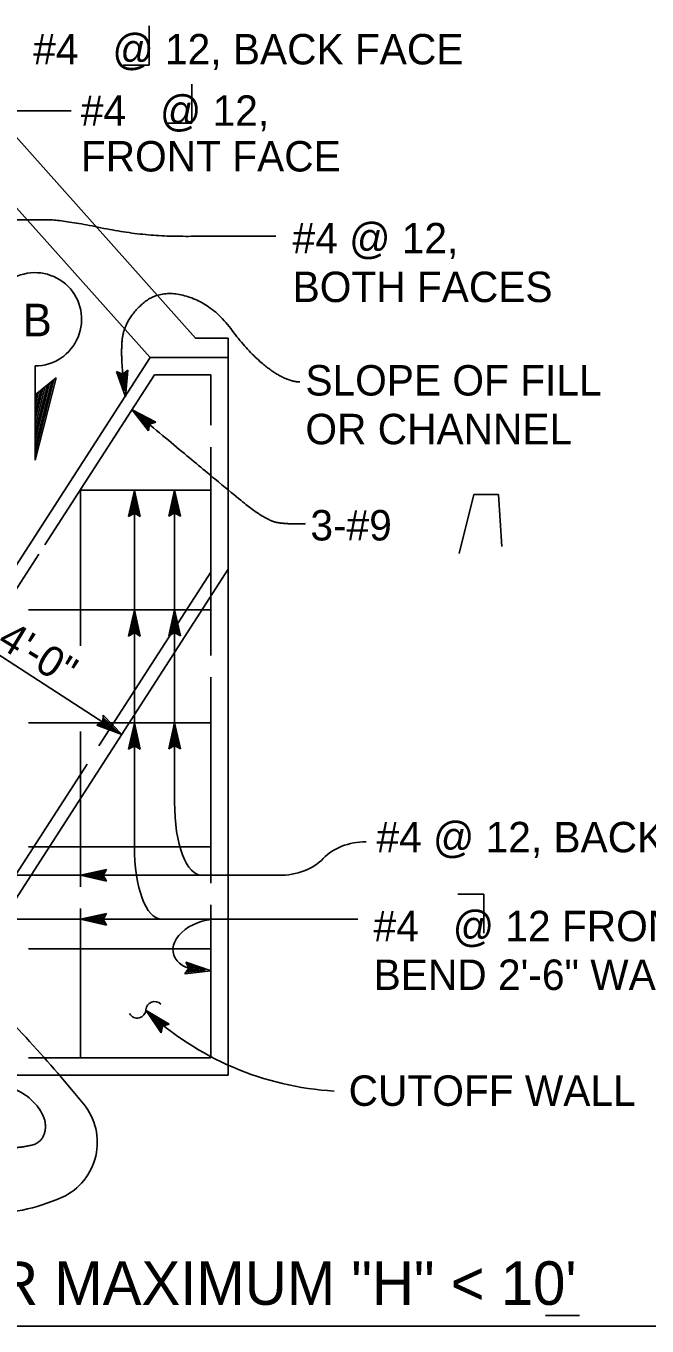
# Model space of a CAD drawing. Extents: x -894 to 866, y -472 to 714.
# Drawn here: x 359.7 to 502.6, y 234.6 to 533.5 of the extents above; entities that cross this region are included whole.
import ezdxf

# ---------------------------------------------------------------- set-up
doc = ezdxf.new("R2010")
doc.units = 0
for name, color, linetype in [('align_CULVERT', 7, 'Continuous'), ('align_CULVERT-anno', 7, 'Continuous'), ('pp_PRESENTATION', 7, 'Continuous')]:
    doc.layers.add(name, color=color, linetype=linetype)

msp = doc.modelspace()

# ---------------------------------------------------------------- linework, layer by layer
at = {"layer": 'align_CULVERT'}
for p, q in [((325.26, 527.78), (388.26, 457.28)), ((339.76, 527.78), (398.73, 461.78)), ((406.26, 461.78), (398.73, 461.78)), ((406.26, 292.28), (406.26, 461.78)), ((325.26, 359.62), (388.26, 457.28)), ((406.26, 457.28), (388.26, 457.28)), ((364.03, 414.19), (389.25, 453.28)), ((402.26, 453.28), (389.25, 453.28)), ((402.26, 441.7), (402.26, 453.28)), ((402.26, 388.76), (402.26, 436.7)), ((402.26, 426.78), (372.15, 426.78)), ((372.26, 390.99), (372.26, 426.94)), ((339.01, 375.4), (362.68, 412.09)), ((331.2, 292.28), (406.26, 408.63)), ((376.47, 367.99), (402.26, 407.96)), ((402.26, 399.28), (360.27, 399.28)), ((402.26, 336.41), (402.26, 383.76)), ((402.26, 373.28), (360.27, 373.28)), ((372.26, 335.56), (372.26, 371.29)), ((355.06, 334.8), (373.76, 363.78)), ((402.26, 344.78), (360.27, 344.78)), ((372.26, 296.28), (372.26, 330.56)), ((402.26, 296.28), (402.26, 331.41)), ((402.26, 321.28), (360.27, 321.28)), ((402.26, 296.28), (360.27, 296.28)), ((406.26, 292.28), (-8.74, 292.28))]:
    msp.add_line(p, q, dxfattribs=at)
at = {"layer": 'align_CULVERT-anno'}
for p, q in [((388.08, 533.53), (388.08, 524.53)), ((388.08, 524.53), (382.08, 524.53)), ((397.84, 520.18), (397.84, 511.18)), ((310.26, 514.03), (370.12, 514.03)), ((397.84, 511.18), (391.84, 511.18)), ((381.94, 453.43), (383.17, 454.4)), ((383.17, 454.4), (382.6, 448.28)), ((383.17, 454.4), (383.17, 454.4)), ((382.6, 448.28), (380.52, 454.06)), ((380.52, 454.06), (380.52, 454.06)), ((380.52, 454.06), (381.94, 453.43)), ((382.42, 449.66), (380.9, 453.87)), ((382.25, 451.02), (381.27, 453.74)), ((382.07, 452.39), (381.66, 453.55)), ((382.19, 453.64), (382.07, 452.39)), ((382.51, 453.86), (382.25, 451.02)), ((382.84, 454.14), (382.42, 449.65)), ((382.6, 448.28), (382.6, 448.28)), ((387.91, 440.4), (384.14, 445.26)), ((384.14, 445.26), (384.14, 445.26)), ((384.14, 445.26), (389.61, 442.46)), ((387.97, 440.81), (385.21, 444.38)), ((385.22, 444.38), (389.2, 442.33)), ((388.02, 441.24), (386.27, 443.5)), ((386.27, 443.5), (388.84, 442.18)), ((388.1, 441.62), (387.33, 442.61)), ((387.33, 442.61), (388.43, 442.05)), ((389.61, 442.46), (388.15, 441.94)), ((389.61, 442.46), (389.61, 442.46)), ((388.15, 441.94), (387.91, 440.4)), ((387.91, 440.4), (387.91, 440.4)), ((383.33, 420.73), (384.67, 426.73)), ((383.69, 420.94), (384.67, 425.35)), ((384.67, 399.28), (384.67, 426.73)), ((384.67, 426.73), (384.67, 426.73)), ((384.67, 426.73), (386, 420.73)), ((384.68, 425.34), (385.65, 420.96)), ((392.57, 420.78), (393.91, 426.78)), ((392.93, 421), (393.91, 425.4)), ((393.91, 399.28), (393.91, 426.78)), ((393.91, 426.78), (393.91, 426.78)), ((393.91, 426.78), (395.24, 420.78)), ((393.91, 425.39), (394.88, 421.02)), ((459.36, 412.21), (462.76, 425.79)), ((462.76, 425.79), (468.43, 425.79)), ((468.43, 425.79), (469.18, 413.85)), ((384.67, 421.53), (383.33, 420.73)), ((384.05, 421.18), (384.67, 423.97)), ((384.4, 421.35), (384.67, 422.58)), ((384.67, 423.97), (385.3, 421.14)), ((384.67, 422.58), (384.94, 421.37)), ((386, 420.73), (384.67, 421.53)), ((393.91, 421.58), (392.57, 420.78)), ((393.29, 421.23), (393.91, 424.02)), ((393.63, 421.41), (393.91, 422.64)), ((393.91, 424.02), (394.53, 421.19)), ((393.91, 422.64), (394.18, 421.43)), ((395.24, 420.78), (393.91, 421.58)), ((383.33, 420.73), (383.33, 420.73)), ((386, 420.73), (386, 420.73)), ((392.57, 420.78), (392.57, 420.78)), ((395.24, 420.78), (395.24, 420.78)), ((383.33, 393.23), (384.67, 399.23)), ((383.69, 393.44), (384.67, 397.85)), ((384.67, 373.28), (384.67, 399.23)), ((384.67, 399.23), (384.67, 399.23)), ((384.67, 399.23), (386, 393.23)), ((384.68, 397.84), (385.65, 393.46)), ((392.57, 393.28), (393.91, 399.28)), ((392.93, 393.5), (393.91, 397.9)), ((393.91, 373.28), (393.91, 399.28)), ((393.91, 399.28), (393.91, 399.28)), ((393.91, 399.28), (395.24, 393.28)), ((393.91, 397.89), (394.88, 393.52)), ((384.05, 393.68), (384.67, 396.47)), ((384.4, 393.85), (384.67, 395.08)), ((384.67, 396.47), (385.3, 393.64)), ((384.67, 395.08), (384.94, 393.87)), ((393.29, 393.73), (393.91, 396.52)), ((393.63, 393.91), (393.91, 395.14)), ((393.91, 396.52), (394.53, 393.69)), ((393.91, 395.14), (394.18, 393.93)), ((381.75, 370.64), (346.88, 393.14)), ((384.67, 394.03), (383.33, 393.23)), ((383.33, 393.23), (383.33, 393.23)), ((386, 393.23), (384.67, 394.03)), ((386, 393.23), (386, 393.23)), ((393.91, 394.08), (392.57, 393.28)), ((392.57, 393.28), (392.57, 393.28)), ((395.24, 393.28), (393.91, 394.08)), ((395.24, 393.28), (395.24, 393.28)), ((377.39, 373.46), (377.44, 375.02)), ((377.39, 373.79), (378.27, 372.89)), ((377.43, 374.6), (380.6, 371.39)), ((377.43, 374.18), (379.43, 372.14)), ((377.44, 375.02), (377.44, 375.02)), ((377.44, 375.02), (381.75, 370.64)), ((375.99, 372.78), (377.39, 373.46)), ((381.75, 370.64), (375.99, 372.78)), ((375.99, 372.78), (375.99, 372.78)), ((380.58, 371.39), (376.38, 372.95)), ((379.43, 372.14), (376.72, 373.15)), ((378.27, 372.89), (377.11, 373.32)), ((383.33, 367.23), (384.67, 373.23)), ((383.69, 367.44), (384.67, 371.85)), ((384.67, 344.91), (384.67, 373.23)), ((384.67, 373.23), (384.67, 373.23)), ((384.67, 373.23), (386, 367.23)), ((384.68, 371.84), (385.65, 367.46)), ((392.57, 367.28), (393.91, 373.28)), ((392.93, 367.5), (393.91, 371.9)), ((393.91, 355.07), (393.91, 373.28)), ((393.91, 373.28), (393.91, 373.28)), ((393.91, 373.28), (395.24, 367.28)), ((393.91, 371.89), (394.88, 367.52)), ((381.75, 370.64), (381.75, 370.64)), ((384.67, 368.03), (383.33, 367.23)), ((384.05, 367.68), (384.67, 370.47)), ((384.4, 367.85), (384.67, 369.08)), ((384.67, 370.47), (385.3, 367.64)), ((384.67, 369.08), (384.94, 367.87)), ((386, 367.23), (384.67, 368.03)), ((393.91, 368.08), (392.57, 367.28)), ((393.29, 367.73), (393.91, 370.52)), ((393.63, 367.91), (393.91, 369.14)), ((393.91, 370.52), (394.53, 367.69)), ((393.91, 369.14), (394.18, 367.93)), ((395.24, 367.28), (393.91, 368.08)), ((383.33, 367.23), (383.33, 367.23)), ((386, 367.23), (386, 367.23)), ((392.57, 367.28), (392.57, 367.28)), ((395.24, 367.28), (395.24, 367.28)), ((342.76, 338.23), (372.26, 338.23)), ((372.26, 338.23), (378.26, 339.56)), ((372.26, 338.23), (417.91, 338.23)), ((378.26, 336.89), (372.26, 338.23)), ((372.26, 338.23), (372.26, 338.23)), ((378.04, 337.25), (373.64, 338.23)), ((373.65, 338.24), (378.02, 339.2)), ((375.02, 338.23), (377.85, 338.86)), ((377.81, 337.61), (375.02, 338.23)), ((376.4, 338.23), (377.61, 338.5)), ((377.63, 337.96), (376.4, 338.23)), ((378.26, 339.56), (377.46, 338.23)), ((377.46, 338.23), (378.26, 336.89)), ((378.26, 339.56), (378.26, 339.56)), ((378.26, 336.89), (378.26, 336.89)), ((465.06, 333.91), (459.06, 333.91)), ((465.06, 324.91), (465.06, 333.91)), ((372.26, 328.13), (378.26, 329.46)), ((373.65, 328.14), (378.02, 329.1)), ((378.26, 329.46), (377.46, 328.13)), ((378.26, 329.46), (378.26, 329.46)), ((342.76, 328.13), (372.26, 328.13)), ((372.26, 328.13), (436.06, 328.13)), ((378.26, 326.79), (372.26, 328.13)), ((372.26, 328.13), (372.26, 328.13)), ((378.04, 327.15), (373.64, 328.13)), ((375.02, 328.13), (377.85, 328.76)), ((377.81, 327.51), (375.02, 328.13)), ((376.4, 328.13), (377.61, 328.4)), ((377.63, 327.86), (376.4, 328.13)), ((377.46, 328.13), (378.26, 326.79)), ((378.26, 326.79), (378.26, 326.79)), ((397.17, 316.84), (396.52, 318.25)), ((396.52, 318.25), (396.52, 318.25)), ((396.52, 318.25), (402.33, 316.27)), ((396.69, 317.88), (400.96, 316.42)), ((396.89, 317.49), (399.59, 316.57)), ((397.02, 317.13), (398.22, 316.72)), ((396.23, 315.6), (397.17, 316.84)), ((402.33, 316.27), (396.23, 315.6)), ((396.23, 315.6), (396.23, 315.6)), ((400.95, 316.42), (396.5, 315.93)), ((399.59, 316.57), (396.71, 316.26)), ((398.22, 316.72), (396.98, 316.59)), ((402.33, 316.27), (402.33, 316.27)), ((390.84, 302.03), (387.36, 307.1)), ((387.36, 307.1), (387.36, 307.1)), ((387.36, 307.1), (392.66, 303.99)), ((390.92, 302.44), (388.37, 306.16)), ((388.38, 306.16), (392.24, 303.89)), ((390.99, 302.86), (389.38, 305.22)), ((389.38, 305.22), (391.87, 303.75)), ((391.1, 303.24), (390.39, 304.28)), ((390.39, 304.28), (391.46, 303.65)), ((391.16, 303.56), (390.84, 302.03)), ((390.84, 302.03), (390.84, 302.03)), ((392.66, 303.99), (391.16, 303.56)), ((392.66, 303.99), (392.66, 303.99)), ((479.28, 236.97), (487.05, 236.97)), ((272.78, 234.58), (517.6, 234.58))]:
    msp.add_line(p, q, dxfattribs=at)
for centre, radius, start, end in [((122.29, 82.29), 322.75, 39.1797, 46.0927), ((389.31, 307.2), 2, 45.5512, 176.9367), ((385.32, 307.38), 2, 208.9278, 357.7592), ((434.68, 357.89), 69.41, 227.023, 266.6532), ((362.21, 276.8), 13.91, 298.2066, 42.4497), ((349.55, 305.9), 45.62, 271.7406, 294.9365)]:
    msp.add_arc(centre, radius, start, end, dxfattribs=at)
for centre, major_axis, ratio, start_param, end_param in [((401.36, 357.83), (1.28, 19.6), 0.374428, 1.736738, 3.179379), ((392.12, 347.73), (1.28, 19.6), 0.374428, 1.739541, 3.151297), ((437.14, 338.67), (10.75, 1.17), 0.668988, 1.421585, 2.490714), ((419.08, 345.52), (10.75, 1.17), 0.668988, 4.530826, 5.633349), ((401.94, 322.26), (-8.3, -2.13), 0.659076, 4.351661, 7.515272)]:
    msp.add_ellipse(centre, major_axis=major_axis, ratio=ratio, start_param=start_param, end_param=end_param, dxfattribs=at)
for points in [[(417.21, 485.16), (404.08, 485.16), (386.58, 485.16), (367.99, 488.99), (360.34, 488.99), (354.55, 488.96)], [(422.76, 451.68), (419.72, 451.68), (411.28, 457.94), (402.49, 469.77), (390.33, 473.15), (382.39, 465.88), (381.38, 457.43), (382.42, 449.65)], [(384.14, 445.26), (408.89, 424.52), (414.09, 420.67), (418.17, 418.86), (424.05, 419.09)], [(336.95, 306.72), (330.56, 310.32), (327.39, 312.13), (321.61, 310.21), (319.68, 307.37), (321.04, 298.07), (327.5, 294.22), (343.7, 293.2), (358.54, 289.23), (364.55, 282.77), (363.75, 276.76), (357.98, 275.51), (352.72, 275.46), (350.87, 275.32)]]:
    msp.add_open_spline(points, degree=2, dxfattribs=at)
at = {"layer": 'pp_PRESENTATION'}
for p, q in [((361.8, 455.37), (361.8, 433.67)), ((361.8, 433.67), (366.63, 452.61)), ((361.8, 448.7), (366.63, 452.61)), ((361.8, 435.23), (366.13, 452.21)), ((361.8, 436.78), (365.63, 451.8)), ((361.8, 438.34), (365.13, 451.4)), ((361.8, 439.9), (364.63, 450.99)), ((361.8, 441.46), (364.12, 450.59)), ((361.8, 443.01), (363.62, 450.18)), ((361.8, 444.57), (363.12, 449.78)), ((361.8, 446.13), (362.62, 449.37)), ((361.8, 447.69), (362.12, 448.96))]:
    msp.add_line(p, q, dxfattribs=at)
msp.add_arc((361.8, 466.09), 10.72, 270, 180.0005, dxfattribs=at)

# ---------------------------------------------------------------- texts
at = {"layer": 'align_CULVERT-anno'}
for s, height, p in [('#4   @ 12, BACK FACE', 7, (361.39, 524.69)), ('#4   @ 12,', 7, (372.34, 510.57)), ('FRONT FACE', 7, (372.34, 500.07)), ('#4 @ 12,', 7, (421.07, 481.24)), ('BOTH FACES', 7, (421.07, 470.04)), ('SLOPE OF FILL', 7, (424.01, 448.55)), ('OR CHANNEL', 7, (424.01, 437.35)), ('3-#9', 7, (425.16, 415.22)), ('#4 @ 12, BACK FACE', 7, (440.36, 343.51)), ('#4   @ 12 FRONT FACE,', 7, (439.71, 323.06)), ('BEND 2\'-6" WALL OR APRON', 7, (439.71, 311.86)), ('CUTOFF WALL', 7, (433.96, 285.21)), ('TYPICAL FOR MAXIMUM "H" < 10\'', 10, (274.84, 239.45))]:
    msp.add_text(s, height=height, dxfattribs=at).set_placement(p)
msp.add_text('4\'-0"', height=7, rotation=328.6044, dxfattribs=at).set_placement((352.74, 391.08))
at = {"layer": 'pp_PRESENTATION'}
msp.add_text('B', height=7.5, dxfattribs=at).set_placement((358.97, 462.16))

doc.saveas('drawing.dxf')
